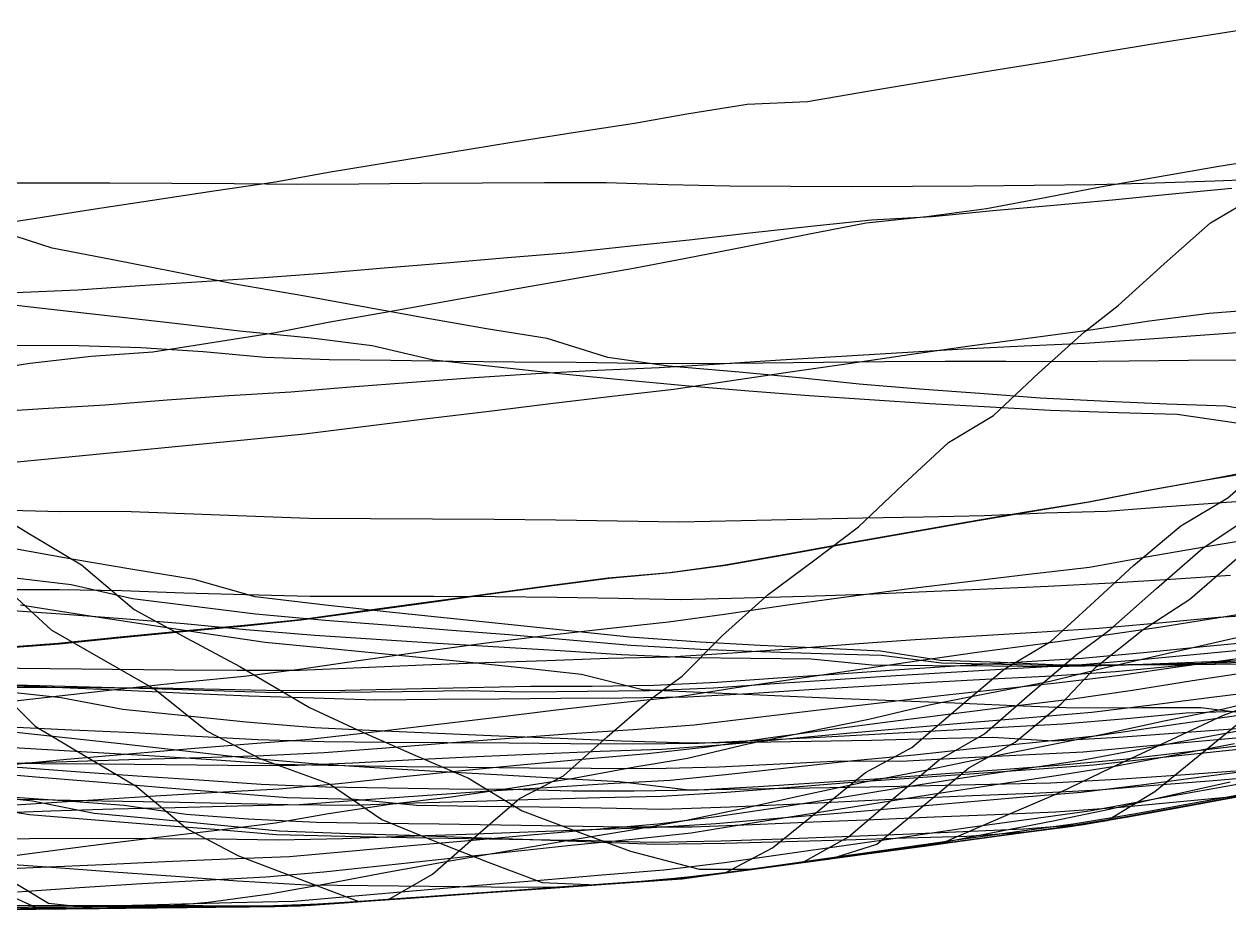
# Model space of a CAD drawing. Header units: metres. Extents: x -15 to 14.9, y 25.7 to 34.3.
# Drawn here: x 3.719 to 7.456, y 27.127 to 29.876 of the extents above; entities that cross this region are included whole.
import ezdxf

# ---------------------------------------------------------------- set-up
doc = ezdxf.new("R2010")
doc.units = ezdxf.units.M
doc.header["$MEASUREMENT"] = 0
doc.layers.add('Layer 01', color=12, linetype='Continuous', true_color=0xc80000)
doc.layers.add('Layer 02', color=192, linetype='Continuous', true_color=0x7d26cd)

msp = doc.modelspace()

# ---------------------------------------------------------------- linework, layer by layer
at = {"layer": 'Layer 01'}
for points in [[(3.6915, 27.1289, 3.4217), (3.821, 27.1303, 3.4199), (3.9526, 27.1318, 3.4182), (4.0861, 27.1333, 3.4164), (4.2213, 27.1348, 3.4146), (4.3582, 27.1363, 3.4128), (4.4968, 27.1379, 3.4109), (4.5755, 27.1397, 3.4088), (4.7118, 27.1494, 3.3972), (4.8491, 27.1592, 3.3856), (4.9858, 27.238, 3.427), (5.1209, 27.3555, 3.4984), (5.2562, 27.4727, 3.5694), (5.3919, 27.5428, 3.5987), (5.5282, 27.6646, 3.6584), (5.6665, 27.7841, 3.7164), (5.7604, 27.8521, 3.7461), (5.886, 27.9783, 3.7821), (6.027, 28.1058, 3.8151), (6.1677, 28.211, 3.8365), (6.3071, 28.3162, 3.8484), (6.4462, 28.4476, 3.8712), (6.5861, 28.5779, 3.8934), (6.7258, 28.6617, 3.8895), (6.866, 28.7928, 3.9), (7.0083, 28.9211, 3.9091), (7.113, 29.0028, 3.9008), (7.2556, 29.132, 3.8878), (7.399, 29.26, 3.8743), (7.5425, 29.3444, 3.8491)], [(3.6718, 27.1287, 3.4219), (3.8242, 27.1304, 3.4199), (3.9778, 27.1321, 3.4178), (4.1323, 27.1338, 3.4158), (4.2878, 27.1356, 3.4137), (4.4439, 27.1373, 3.4116), (4.615, 27.1425, 3.4054), (4.7607, 27.1529, 3.3931), (4.9072, 27.1633, 3.3807), (5.0546, 27.1738, 3.3682), (5.2028, 27.1843, 3.3556), (5.3518, 27.1949, 3.343), (5.5014, 27.2056, 3.3303), (5.6517, 27.2163, 3.3175), (5.7604, 27.224, 3.3083), (5.8941, 27.242, 3.2868), (6.0408, 27.3195, 3.3074), (6.1854, 27.4364, 3.3588), (6.3294, 27.5537, 3.4107), (6.4728, 27.6314, 3.4295), (6.6156, 27.7536, 3.4718), (6.7594, 27.8744, 3.5129), (6.9048, 27.9609, 3.5318), (7.0274, 28.0729, 3.5611), (7.1599, 28.1956, 3.5824), (7.3071, 28.319, 3.5993), (7.453, 28.4058, 3.5905), (7.5986, 28.5318, 3.5977)], [(3.5771, 28.392, 4.1662), (3.7366, 28.2944, 4.1227), (3.8978, 28.1986, 4.08), (4.0603, 28.0595, 4.0135), (4.224, 27.9707, 3.964), (4.3883, 27.8824, 3.9148), (4.6046, 27.7549, 3.837), (4.7671, 27.68, 3.768), (4.9313, 27.607, 3.6999), (5.0972, 27.536, 3.633), (5.264, 27.4343, 3.5389), (5.4316, 27.3715, 3.4673), (5.5999, 27.3094, 3.3963), (5.813, 27.2539, 3.3174), (5.978, 27.2534, 3.2733), (6.1439, 27.2758, 3.2466), (6.3105, 27.2983, 3.2198), (6.4775, 27.3209, 3.1929), (6.6448, 27.3434, 3.166), (6.8122, 27.3661, 3.139), (6.9796, 27.3887, 3.1121), (7.1438, 27.4165, 3.0789), (7.3015, 27.4454, 3.0444), (7.4587, 27.4743, 3.0101)], [(3.6197, 27.1964, 3.4751), (3.7684, 27.1297, 3.4206), (3.9192, 27.1314, 3.4186), (4.0716, 27.1331, 3.4166), (4.225, 27.1348, 3.4146), (4.3792, 27.1366, 3.4125), (4.534, 27.1383, 3.4104), (4.7159, 27.1497, 3.3969), (4.861, 27.16, 3.3846), (5.0068, 27.1704, 3.3722), (5.1535, 27.1808, 3.3598), (5.3011, 27.1913, 3.3473), (5.4494, 27.2019, 3.3347), (5.5984, 27.2125, 3.3221), (5.7482, 27.2231, 3.3094), (5.8457, 27.2355, 3.2946), (5.9893, 27.2549, 3.2715), (6.1332, 27.2743, 3.2483), (6.2759, 27.3537, 3.2715), (6.4166, 27.4737, 3.3263), (6.5573, 27.5932, 3.3807), (6.6981, 27.6736, 3.4003), (6.839, 27.797, 3.4438), (6.9818, 27.9182, 3.4855), (7.0882, 27.997, 3.5021), (7.2316, 28.1244, 3.5223), (7.3759, 28.2507, 3.5417), (7.5208, 28.3469, 3.5451)], [(3.6434, 27.2392, 3.5074), (3.7953, 27.1477, 3.4338), (3.9492, 27.1318, 3.4182), (4.1046, 27.1335, 3.4162), (4.2611, 27.1353, 3.4141), (4.4184, 27.137, 3.412), (4.6159, 27.1426, 3.4054), (4.7645, 27.1531, 3.3928), (4.914, 27.1638, 3.3801), (5.0642, 27.1745, 3.3673), (5.2153, 27.1852, 3.3545), (5.367, 27.196, 3.3417), (5.5194, 27.2068, 3.3288), (5.6724, 27.2177, 3.3158), (5.7845, 27.2272, 3.3044), (5.9294, 27.2468, 3.2811), (6.0748, 27.2664, 3.2577), (6.22, 27.2861, 3.2343), (6.3646, 27.3312, 3.2307), (6.5071, 27.4496, 3.2839), (6.6496, 27.5677, 3.3368), (6.793, 27.6473, 3.3599), (6.9363, 27.7668, 3.4004), (7.0444, 27.8819, 3.4452), (7.1906, 27.9971, 3.4692), (7.3355, 28.092, 3.472), (7.4803, 28.2178, 3.491)], [(3.6453, 28.1424, 4.0615), (3.8029, 27.9966, 3.9858), (3.9632, 27.9038, 3.9343), (4.1249, 27.8123, 3.8835), (4.2875, 27.6816, 3.8018), (4.451, 27.597, 3.7445), (4.6663, 27.5183, 3.6782), (4.8287, 27.4076, 3.579), (4.9929, 27.3408, 3.5049), (5.1587, 27.2758, 3.4319), (5.3258, 27.2122, 3.3599), (5.4934, 27.205, 3.331), (5.6617, 27.217, 3.3167), (5.8698, 27.2388, 3.2907), (6.0315, 27.2606, 3.2647), (6.1934, 27.2825, 3.2386), (6.3557, 27.3044, 3.2125), (6.5182, 27.3263, 3.1863), (6.6807, 27.3483, 3.1602), (6.8432, 27.3702, 3.134), (7.0056, 27.3922, 3.1079), (7.1465, 27.417, 3.0783), (7.3003, 27.4452, 3.0447), (7.454, 27.4734, 3.0111), (7.6071, 27.5015, 2.9776)], [(3.6013, 27.8472, 3.9119), (3.7541, 27.6975, 3.8229), (3.9095, 27.6039, 3.76), (4.0666, 27.5116, 3.698), (4.2249, 27.3791, 3.602), (4.3842, 27.2948, 3.5338), (4.5994, 27.2135, 3.4621), (4.7577, 27.1527, 3.3933), (4.9175, 27.164, 3.3798), (5.0785, 27.1755, 3.3661), (5.2404, 27.187, 3.3524), (5.4029, 27.1986, 3.3386), (5.5659, 27.2101, 3.3248), (5.7292, 27.2218, 3.311), (5.9017, 27.2431, 3.2856), (6.053, 27.2635, 3.2612), (6.2045, 27.284, 3.2368), (6.3561, 27.3045, 3.2124), (6.5079, 27.325, 3.188), (6.6597, 27.3455, 3.1636), (6.8116, 27.366, 3.1391), (6.9635, 27.3865, 3.1147), (7.0783, 27.4045, 3.0932), (7.2261, 27.4945, 3.1092), (7.3724, 27.614, 3.1483), (7.5187, 27.7331, 3.1871)], [(3.6651, 27.1286, 3.422), (3.8499, 27.1307, 3.4196), (4.0352, 27.1327, 3.4171), (4.2208, 27.1348, 3.4146), (4.4069, 27.1369, 3.4121), (4.6099, 27.1421, 3.4059), (4.7913, 27.155, 3.3905), (4.9733, 27.168, 3.3751), (5.1559, 27.181, 3.3596), (5.3389, 27.194, 3.3441), (5.5224, 27.2071, 3.3285), (5.7063, 27.2201, 3.3129), (5.8696, 27.2387, 3.2907), (6.0471, 27.2627, 3.2622), (6.2249, 27.2867, 3.2336), (6.4027, 27.3107, 3.2049), (6.5804, 27.3404, 3.1806), (6.7571, 27.4167, 3.1924), (6.9338, 27.4928, 3.2041), (7.0897, 27.5679, 3.2146), (7.2645, 27.6497, 3.2145), (7.4393, 27.7314, 3.2143), (7.6133, 27.7953, 3.1977)], [(3.6865, 27.5715, 3.744), (3.8784, 27.5572, 3.7309), (4.0705, 27.5437, 3.7184), (4.2627, 27.5306, 3.7061), (4.4548, 27.5176, 3.6939), (4.6559, 27.5091, 3.6737), (4.8467, 27.5056, 3.6465), (5.0377, 27.5034, 3.62), (5.229, 27.5023, 3.5942), (5.4203, 27.4964, 3.5648), (5.6114, 27.4966, 3.5383), (5.8096, 27.4999, 3.507), (5.9975, 27.5105, 3.4654), (6.1856, 27.5224, 3.4248), (6.374, 27.5354, 3.3849), (6.5624, 27.5491, 3.3456), (6.7509, 27.5632, 3.3065), (6.9393, 27.5771, 3.2673), (7.1301, 27.5954, 3.2212), (7.3152, 27.6168, 3.171), (7.5004, 27.6387, 3.1213)]]:
    msp.add_polyline3d(points, dxfattribs=at)
at = {"layer": 'Layer 02'}
for points in [[(7.613, 29.8764, 3.8799), (7.4292, 29.8476, 3.9311), (7.2454, 29.8183, 3.9823), (7.0617, 29.7886, 4.0334), (6.8953, 29.7593, 4.0697), (6.7085, 29.7293, 4.1077), (6.5218, 29.6983, 4.1455), (6.3352, 29.6668, 4.1834), (6.1487, 29.635, 4.2212), (5.962, 29.6273, 4.2601), (5.7751, 29.5965, 4.2956), (5.6123, 29.5681, 4.3115), (5.4224, 29.5387, 4.3288), (5.2326, 29.5085, 4.346), (5.0428, 29.4777, 4.3631), (4.8531, 29.4467, 4.3802), (4.6635, 29.4157, 4.3972), (4.4989, 29.3863, 4.406), (4.3081, 29.3581, 4.4056), (4.1173, 29.3292, 4.4051), (3.9265, 29.2998, 4.4046), (3.7358, 29.2702, 4.4041), (3.5452, 29.2408, 4.4035)], [(7.6092, 29.4637, 3.8456), (7.4251, 29.434, 3.8946), (7.2411, 29.4026, 3.9434), (7.0572, 29.3699, 3.992), (6.891, 29.338, 4.0253), (6.7045, 29.3035, 4.0602), (6.5181, 29.2777, 4.0963), (6.3314, 29.2581, 4.1321), (6.1446, 29.2219, 4.1642), (5.9579, 29.1855, 4.1963), (5.7713, 29.1492, 4.2284), (5.61, 29.1177, 4.2408), (5.4204, 29.0851, 4.255), (5.2308, 29.0517, 4.2691), (5.0413, 29.0179, 4.2831), (4.8519, 28.9838, 4.297), (4.6626, 28.9498, 4.3109), (4.4994, 28.9182, 4.3165), (4.3088, 28.8886, 4.3134), (4.1182, 28.8584, 4.3101), (3.9277, 28.845, 4.3105), (3.7371, 28.8229, 4.307), (3.5467, 28.7929, 4.301)], [(7.5983, 29.3962, 3.8398), (7.4127, 29.3891, 3.8923), (7.2271, 29.3828, 3.9448), (7.0416, 29.3776, 3.9975), (6.8523, 29.3752, 4.0384), (6.6634, 29.3735, 4.0781), (6.4746, 29.3722, 4.1179), (6.2858, 29.3716, 4.1579), (6.0971, 29.372, 4.1979), (5.9085, 29.3736, 4.238), (5.7164, 29.377, 4.2747), (5.5248, 29.3835, 4.2969), (5.3331, 29.3835, 4.3183), (5.1413, 29.3826, 4.3396), (4.9495, 29.3813, 4.3608), (4.7577, 29.38, 4.382), (4.5659, 29.379, 4.4033), (4.3709, 29.3808, 4.4075), (4.178, 29.382, 4.411), (3.9851, 29.3826, 4.4145), (3.7921, 29.3829, 4.4179), (3.5992, 29.3831, 4.4213)], [(7.4654, 29.3663, 3.8741), (7.2801, 29.3483, 3.9251), (7.0948, 29.33, 3.976), (6.9129, 29.3132, 4.0174), (6.7245, 29.2964, 4.0551), (6.5362, 29.2784, 4.0925), (6.3476, 29.2681, 4.1308), (6.1591, 29.2482, 4.167), (5.9706, 29.2272, 4.2028), (5.7822, 29.2054, 4.2385), (5.6012, 29.1868, 4.2571), (5.4104, 29.1669, 4.2743), (5.2189, 29.1509, 4.2924), (5.0274, 29.1348, 4.3106), (4.836, 29.1185, 4.3286), (4.6446, 29.1023, 4.3467), (4.4632, 29.0886, 4.355), (4.2707, 29.0765, 4.3557), (4.0782, 29.0636, 4.3563), (3.8856, 29.0503, 4.3567), (3.6928, 29.0422, 4.3584)], [(7.6325, 28.6588, 3.6399), (7.4482, 28.6902, 3.7063), (7.2641, 28.6971, 3.7635), (7.0801, 28.7051, 3.821), (6.8706, 28.7156, 3.8746), (6.6836, 28.7294, 3.9201), (6.4967, 28.7438, 3.9658), (6.3099, 28.7592, 4.0118), (6.1236, 28.778, 4.0587), (5.9374, 28.7956, 4.1053), (5.718, 28.815, 4.1553), (5.5296, 28.8411, 4.1854), (5.342, 28.9004, 4.223), (5.1535, 28.9308, 4.251), (4.9656, 28.964, 4.2797), (4.7777, 28.9977, 4.3084), (4.59, 29.0319, 4.3373), (4.3725, 29.0696, 4.3524), (4.1839, 29.1074, 4.3641), (3.995, 29.1445, 4.3757), (3.8059, 29.1811, 4.3872), (3.6167, 29.2416, 4.4024)], [(7.48, 28.6375, 3.6781), (7.2957, 28.6652, 3.744), (7.1113, 28.6701, 3.8007), (6.9032, 28.6768, 3.8552), (6.7157, 28.6873, 3.8998), (6.5283, 28.6983, 3.9445), (6.341, 28.71, 3.9895), (6.1539, 28.7228, 4.0347), (5.9671, 28.7368, 4.0802), (5.7807, 28.7524, 4.1262), (5.5588, 28.7737, 4.1607), (5.3689, 28.7923, 4.1886), (5.1791, 28.8125, 4.217), (4.9893, 28.8332, 4.2455), (4.799, 28.8783, 4.2796), (4.6093, 28.9011, 4.3061), (4.3873, 28.9235, 4.3197), (4.196, 28.9461, 4.3281), (4.0045, 28.9682, 4.3364), (3.8129, 28.9899, 4.3447), (3.6213, 29.0116, 4.3529)], [(7.5805, 28.9924, 3.762), (7.3954, 28.9783, 3.8129), (7.2102, 28.9539, 3.8606), (7.0274, 28.9262, 3.9065), (6.8477, 28.9031, 3.9388), (6.6596, 28.8778, 3.9722), (6.4714, 28.851, 4.0052), (6.2832, 28.8235, 4.038), (6.095, 28.7957, 4.0706), (5.9069, 28.7679, 4.1033), (5.7344, 28.7421, 4.1304), (5.5434, 28.7204, 4.1457), (5.3524, 28.6978, 4.1607), (5.1614, 28.6745, 4.1755), (4.9704, 28.6509, 4.1902), (4.7794, 28.6273, 4.2049), (4.5886, 28.6038, 4.2196), (4.4124, 28.5856, 4.2199), (4.2203, 28.5676, 4.2177), (4.0283, 28.549, 4.2153), (3.8362, 28.5301, 4.2129), (3.6442, 28.5111, 4.2104)], [(7.5667, 28.9244, 3.7447), (7.3811, 28.9113, 3.7961), (7.1955, 28.8979, 3.8473), (7.0092, 28.8848, 3.8975), (6.8208, 28.8773, 3.9366), (6.6321, 28.867, 3.9749), (6.4432, 28.8557, 4.0129), (6.2544, 28.8449, 4.051), (6.0656, 28.8332, 4.0889), (5.8767, 28.8207, 4.1266), (5.6894, 28.8097, 4.1569), (5.4981, 28.801, 4.1764), (5.3066, 28.7905, 4.1952), (5.1151, 28.7782, 4.2136), (4.9235, 28.7644, 4.2314), (4.7319, 28.7493, 4.2489), (4.5469, 28.7338, 4.2642), (4.3548, 28.7223, 4.264), (4.1626, 28.7088, 4.2633), (3.9704, 28.6935, 4.262), (3.7777, 28.6818, 4.2618), (3.5851, 28.6702, 4.2616)], [(7.5164, 28.8338, 3.7312), (7.3314, 28.832, 3.7859), (7.1464, 28.8298, 3.8406), (6.9522, 28.8283, 3.8922), (6.7642, 28.8293, 3.9339), (6.576, 28.8292, 3.9753), (6.3875, 28.8282, 4.0165), (6.1989, 28.8262, 4.0573), (6.0103, 28.8239, 4.0982), (5.8217, 28.8215, 4.1389), (5.6234, 28.8229, 4.1687), (5.4318, 28.8256, 4.1918), (5.2404, 28.8272, 4.2145), (5.0487, 28.829, 4.2373), (4.8573, 28.832, 4.2604), (4.6657, 28.8342, 4.2833), (4.4668, 28.8416, 4.2996), (4.2743, 28.8593, 4.3075), (4.0818, 28.8715, 4.3136), (3.889, 28.8783, 4.3186), (3.6961, 28.879, 4.3222)], [(7.564, 28.495, 3.5932), (7.379, 28.4602, 3.6359), (7.194, 28.427, 3.6792), (7.0206, 28.3928, 3.718), (6.833, 28.3625, 3.7481), (6.6451, 28.3303, 3.7774), (6.4572, 28.2974, 3.8065), (6.2693, 28.264, 3.8354), (6.0814, 28.2305, 3.8642), (5.8936, 28.1972, 3.8931), (5.7222, 28.173, 3.9179), (5.5312, 28.1568, 3.9333), (5.3402, 28.1319, 3.9441), (5.1492, 28.1062, 3.9545), (4.9583, 28.0801, 3.9648), (4.7674, 28.0539, 3.9749), (4.5766, 28.0279, 3.9851), (4.4014, 28.0099, 3.9809), (4.2094, 27.9919, 3.9753), (4.0174, 27.9733, 3.9694), (3.8254, 27.9543, 3.9633), (3.6331, 27.9394, 3.9593)], [(7.566, 28.491, 3.5909), (7.381, 28.4595, 3.6349), (7.196, 28.4265, 3.6784), (7.0228, 28.3922, 3.7173), (6.8352, 28.3617, 3.7473), (6.6472, 28.3294, 3.7766), (6.4593, 28.2964, 3.8056), (6.2715, 28.263, 3.8345), (6.0836, 28.2294, 3.8632), (5.8958, 28.1959, 3.892), (5.7245, 28.1732, 3.9177), (5.5336, 28.1555, 3.9323), (5.3426, 28.1305, 3.9431), (5.1516, 28.1047, 3.9535), (4.9606, 28.0786, 3.9637), (4.7697, 28.0523, 3.9738), (4.5789, 28.0262, 3.984), (4.4039, 28.008, 3.9799), (4.2118, 27.9899, 3.9743), (4.0199, 27.9712, 3.9683), (3.8279, 27.9522, 3.9621), (3.6356, 27.9372, 3.9581)], [(7.6343, 28.4045, 3.534), (7.4488, 28.3911, 3.5857), (7.2634, 28.3779, 3.6374), (7.078, 28.3639, 3.6889), (6.8861, 28.3589, 3.7345), (6.6974, 28.3504, 3.7739), (6.509, 28.3465, 3.8151), (6.3205, 28.3426, 3.8563), (6.132, 28.3385, 3.8974), (5.9435, 28.3344, 3.9386), (5.7508, 28.3305, 3.9797), (5.5598, 28.3339, 4.004), (5.3685, 28.3365, 4.0279), (5.1771, 28.3384, 4.0516), (4.9856, 28.3397, 4.0751), (4.794, 28.3409, 4.0985), (4.6024, 28.3421, 4.1219), (4.4089, 28.3489, 4.1327), (4.2164, 28.3566, 4.1395), (4.0237, 28.3636, 4.146), (3.8308, 28.3623, 4.1491), (3.638, 28.3679, 4.1551)], [(7.5706, 28.2855, 3.4972), (7.3852, 28.254, 3.5404), (7.1999, 28.2215, 3.583), (7.0237, 28.1896, 3.6228), (6.8351, 28.1677, 3.656), (6.6464, 28.1454, 3.689), (6.4576, 28.1224, 3.7218), (6.2689, 28.0979, 3.7537), (6.0803, 28.0715, 3.7846), (5.8917, 28.0443, 3.8151), (5.7182, 28.0199, 3.8387), (5.5274, 27.9998, 3.852), (5.3364, 27.9778, 3.8643), (5.1455, 27.954, 3.8758), (4.9546, 27.9286, 3.8863), (4.7638, 27.9017, 3.8961), (4.5731, 27.8735, 3.9052), (4.4024, 27.852, 3.8987), (4.2108, 27.8328, 3.8925), (4.0191, 27.8124, 3.8856), (3.8276, 27.7909, 3.8782), (3.636, 27.7684, 3.8702)], [(7.5052, 27.8894, 3.2942), (7.3221, 27.8876, 3.355), (7.1391, 27.8866, 3.4162), (6.9337, 27.8869, 3.4775), (6.7479, 27.8945, 3.5286), (6.5617, 27.901, 3.5791), (6.3754, 27.9304, 3.6413), (6.1888, 27.9392, 3.69), (6.0024, 27.9481, 3.7388), (5.8162, 27.9582, 3.7881), (5.5983, 27.974, 3.8297), (5.4093, 27.9933, 3.8633), (5.2203, 28.0126, 3.897), (5.0313, 28.0322, 3.9307), (4.8424, 28.0523, 3.9647), (4.6537, 28.073, 3.999), (4.4363, 28.0986, 4.0265), (4.2468, 28.1529, 4.0545), (4.0571, 28.1841, 4.071), (3.8675, 28.2161, 4.0878), (3.6782, 28.2494, 4.1052)], [(7.4616, 28.1648, 3.4694), (7.2766, 28.1531, 3.5228), (7.0915, 28.1417, 3.5763), (6.8955, 28.1311, 3.6226), (6.707, 28.123, 3.663), (6.5185, 28.1145, 3.7033), (6.3299, 28.1059, 3.7434), (6.1415, 28.0995, 3.7847), (5.9532, 28.0947, 3.8267), (5.7538, 28.0893, 3.8704), (5.5631, 28.0934, 3.8963), (5.372, 28.0964, 3.9216), (5.1808, 28.0983, 3.9465), (4.9894, 28.0994, 3.9709), (4.7979, 28.0998, 3.995), (4.6064, 28.0997, 4.0188), (4.407, 28.1054, 4.0306), (4.2146, 28.1105, 4.037), (4.022, 28.1173, 4.044), (3.8293, 28.1205, 4.049), (3.6364, 28.1207, 4.0527)], [(7.509, 27.8952, 3.2966), (7.3254, 27.8908, 3.3559), (7.142, 27.8873, 3.4157), (6.9381, 27.8845, 3.4749), (6.7516, 27.8887, 3.524), (6.565, 27.8932, 3.5733), (6.3783, 27.9165, 3.6334), (6.1913, 27.9224, 3.6807), (6.0043, 27.9281, 3.7279), (5.8176, 27.9349, 3.7756), (5.6015, 27.9475, 3.8155), (5.4121, 27.9642, 3.8478), (5.2225, 27.9808, 3.8801), (5.0327, 27.9957, 3.9115), (4.8429, 28.0105, 3.9429), (4.6531, 28.0257, 3.9745), (4.4375, 28.0454, 3.9987), (4.2468, 28.0692, 4.0149), (4.056, 28.0927, 4.0308), (3.865, 28.1356, 4.0545), (3.6739, 28.1591, 4.0679)], [(7.5518, 27.7311, 3.1737), (7.3692, 27.7543, 3.2542), (7.1863, 27.7542, 3.3159), (6.9769, 27.753, 3.3815), (6.7911, 27.7608, 3.4327), (6.6052, 27.7686, 3.4839), (6.4192, 27.7758, 3.5348), (6.2332, 27.7834, 3.586), (6.0475, 27.7917, 3.6375), (5.8617, 27.7994, 3.6886), (5.6375, 27.8102, 3.7368), (5.4487, 27.858, 3.788), (5.2598, 27.878, 3.822), (5.071, 27.8984, 3.8561), (4.8817, 27.9165, 3.8891), (4.6927, 27.9352, 3.9224), (4.4674, 27.957, 3.9521), (4.2774, 27.9855, 3.9707), (4.0875, 28.0142, 3.9893), (3.8976, 28.0432, 4.0082), (3.7079, 28.0729, 4.0273)], [(7.609, 28.0464, 3.3591), (7.4239, 28.0344, 3.4136), (7.2385, 28.0174, 3.4644), (7.053, 28.0005, 3.5152), (6.8604, 27.9884, 3.5567), (6.6719, 27.977, 3.5954), (6.4832, 27.9649, 3.6337), (6.2944, 27.9516, 3.6715), (6.1056, 27.9378, 3.709), (5.9168, 27.924, 3.7465), (5.7234, 27.9118, 3.7818), (5.532, 27.9069, 3.8031), (5.3404, 27.9006, 3.8237), (5.1486, 27.8939, 3.8441), (4.9568, 27.8862, 3.864), (4.765, 27.8782, 3.8837), (4.5732, 27.8701, 3.9034), (4.3788, 27.87, 3.9086), (4.186, 27.8712, 3.913), (3.9932, 27.8732, 3.9178), (3.8003, 27.8755, 3.9228), (3.6073, 27.8776, 3.9276)], [(7.4801, 27.9003, 3.3097), (7.296, 27.8927, 3.3671), (7.1121, 27.8859, 3.4249), (6.9094, 27.8819, 3.4804), (6.7225, 27.8835, 3.5279), (6.5355, 27.8851, 3.5755), (6.3485, 27.8871, 3.6233), (6.1609, 27.9051, 3.6789), (5.9734, 27.9071, 3.7243), (5.7861, 27.9095, 3.7699), (5.5722, 27.919, 3.8044), (5.3819, 27.9308, 3.8342), (5.1916, 27.9425, 3.864), (5.0013, 27.9543, 3.8939), (4.8111, 27.9665, 3.924), (4.621, 27.9789, 3.9541), (4.4074, 27.9964, 3.9738), (4.2159, 28.0148, 3.9872), (4.0241, 28.0308, 3.9992), (3.832, 28.045, 4.0104), (3.6398, 28.0587, 4.0213)], [(7.61, 28.0638, 3.3691), (7.4247, 28.0334, 3.4128), (7.2393, 28.004, 3.4572), (7.0538, 27.9764, 3.5023), (6.8714, 27.952, 3.5345), (6.683, 27.9268, 3.5653), (6.4944, 27.9001, 3.5953), (6.3058, 27.8722, 3.6245), (6.1171, 27.8445, 3.6538), (5.9284, 27.8159, 3.6825), (5.7515, 27.7884, 3.708), (5.5605, 27.7684, 3.7203), (5.3694, 27.7467, 3.7315), (5.1783, 27.7234, 3.7417), (4.9871, 27.7004, 3.7521), (4.7958, 27.6775, 3.7626), (4.6043, 27.6562, 3.7742), (4.4281, 27.6423, 3.7738), (4.236, 27.6268, 3.7679), (4.044, 27.6107, 3.7616), (3.8519, 27.5935, 3.7546), (3.6599, 27.5755, 3.7471)], [(7.6245, 28.0041, 3.327), (7.4396, 27.9622, 3.3628), (7.2547, 27.9201, 3.3985), (7.0698, 27.8776, 3.4339), (6.9022, 27.8363, 3.4531), (6.7144, 27.7996, 3.4765), (6.5265, 27.7625, 3.4997), (6.3395, 27.7185, 3.5182), (6.1517, 27.68, 3.5404), (5.9638, 27.6418, 3.5628), (5.7771, 27.5974, 3.581), (5.6136, 27.5697, 3.5867), (5.4239, 27.5347, 3.5893), (5.2333, 27.5052, 3.5955), (5.0437, 27.4774, 3.6027), (4.854, 27.4547, 3.6116), (4.6633, 27.4258, 3.6161), (4.4992, 27.3965, 3.6094), (4.3084, 27.3723, 3.5949), (4.1174, 27.3497, 3.5818), (3.9264, 27.3261, 3.5678), (3.7357, 27.3011, 3.5528), (3.5452, 27.2749, 3.5369)], [(7.5619, 27.9617, 3.3211), (7.3767, 27.9436, 3.3722), (7.1915, 27.9252, 3.4231), (6.9998, 27.9073, 3.4741), (6.8116, 27.8965, 3.514), (6.6232, 27.8848, 3.5534), (6.4347, 27.8723, 3.5924), (6.2461, 27.8592, 3.6311), (6.0574, 27.8459, 3.6695), (5.8688, 27.8328, 3.7081), (5.6728, 27.8238, 3.7409), (5.4814, 27.8203, 3.7637), (5.2899, 27.8202, 3.7881), (5.0982, 27.8162, 3.8099), (4.9065, 27.8119, 3.8316), (4.7148, 27.8084, 3.8536), (4.5191, 27.8066, 3.8728), (4.3266, 27.8116, 3.8792), (4.1338, 27.815, 3.8847), (3.941, 27.8164, 3.8892), (3.7481, 27.8178, 3.8937), (3.5552, 27.8171, 3.8972)], [(7.553, 27.9382, 3.3091), (7.3678, 27.9206, 3.3606), (7.1827, 27.9035, 3.4123), (6.9887, 27.8866, 3.4636), (6.8005, 27.8761, 3.5038), (6.6121, 27.865, 3.5436), (6.4236, 27.8532, 3.5831), (6.235, 27.8411, 3.6223), (6.0464, 27.8283, 3.6611), (5.8578, 27.8155, 3.6999), (5.658, 27.8074, 3.7324), (5.4667, 27.8054, 3.7562), (5.2753, 27.8032, 3.7799), (5.0837, 27.8067, 3.8068), (4.8921, 27.8043, 3.8294), (4.7004, 27.8019, 3.852), (4.5006, 27.8011, 3.8703), (4.3081, 27.8075, 3.8774), (4.1154, 27.8133, 3.8842), (3.9227, 27.8185, 3.8907), (3.7298, 27.8233, 3.897), (3.537, 27.8279, 3.9032)], [(7.4742, 27.8996, 3.3112), (7.2891, 27.8833, 3.3634), (7.104, 27.8664, 3.4153), (6.908, 27.8529, 3.4622), (6.7198, 27.843, 3.5028), (6.5314, 27.8325, 3.543), (6.3429, 27.8213, 3.5828), (6.1543, 27.8097, 3.6224), (5.9658, 27.7982, 3.662), (5.7774, 27.787, 3.7017), (5.5752, 27.7847, 3.7287), (5.3838, 27.7833, 3.7529), (5.1924, 27.7814, 3.7768), (5.0009, 27.7797, 3.8009), (4.8094, 27.7781, 3.8249), (4.6179, 27.7844, 3.8532), (4.4162, 27.7901, 3.8662), (4.2237, 27.7992, 3.8748), (4.0312, 27.8079, 3.8831), (3.8386, 27.8162, 3.8912), (3.6459, 27.8244, 3.8992)], [(7.4897, 27.907, 3.3107), (7.3043, 27.8814, 3.3571), (7.1187, 27.8549, 3.4029), (6.9305, 27.8318, 3.4432), (6.7419, 27.8115, 3.4772), (6.5532, 27.7902, 3.5106), (6.3645, 27.7681, 3.5435), (6.1756, 27.7458, 3.5763), (5.9867, 27.7231, 3.6089), (5.7979, 27.7007, 3.6416), (5.6084, 27.6862, 3.6617), (5.4169, 27.6733, 3.6785), (5.2252, 27.6593, 3.6948), (5.0335, 27.6444, 3.7104), (4.8417, 27.6294, 3.726), (4.65, 27.6147, 3.7418), (4.4621, 27.6051, 3.7495), (4.2695, 27.5995, 3.7498), (4.0767, 27.5935, 3.75), (3.8838, 27.5878, 3.7503), (3.6909, 27.5817, 3.7504)], [(7.5284, 27.8662, 3.2716), (7.3428, 27.8376, 3.3162), (7.1573, 27.8084, 3.3603), (6.9711, 27.7813, 3.4009), (6.7826, 27.7586, 3.4334), (6.5939, 27.7351, 3.4654), (6.4052, 27.7107, 3.4968), (6.2164, 27.686, 3.5281), (6.0276, 27.6598, 3.5584), (5.8389, 27.6327, 3.5881), (5.6526, 27.6119, 3.6085), (5.4612, 27.5954, 3.6231), (5.2698, 27.5776, 3.6369), (5.0782, 27.5587, 3.6499), (4.8867, 27.5387, 3.6623), (4.6952, 27.5181, 3.6743), (4.5106, 27.5015, 3.6824), (4.3182, 27.4914, 3.6799), (4.1257, 27.4801, 3.6767), (3.9331, 27.4682, 3.6731), (3.7406, 27.4557, 3.6691), (3.5481, 27.4428, 3.6649)], [(7.5879, 27.809, 3.2151), (7.4024, 27.7862, 3.2632), (7.217, 27.763, 3.3112), (7.0315, 27.7398, 3.3591), (6.8372, 27.7234, 3.3974), (6.6486, 27.7076, 3.4342), (6.4598, 27.6912, 3.4708), (6.271, 27.6746, 3.5072), (6.0822, 27.6571, 3.5431), (5.8934, 27.6396, 3.579), (5.6977, 27.6253, 3.6112), (5.5062, 27.6183, 3.6318), (5.3146, 27.6104, 3.6519), (5.1228, 27.6017, 3.6715), (4.931, 27.5925, 3.6908), (4.7392, 27.5829, 3.7098), (4.5435, 27.5743, 3.7281), (4.3508, 27.5754, 3.7328), (4.158, 27.5774, 3.738), (3.9651, 27.5791, 3.7431), (3.7722, 27.5806, 3.7481), (3.5793, 27.5824, 3.7532)], [(7.4823, 27.6895, 3.1668), (7.298, 27.676, 3.2226), (7.1138, 27.6626, 3.2786), (6.9113, 27.6512, 3.3316), (6.7237, 27.6621, 3.3866), (6.5358, 27.6576, 3.4305), (6.3479, 27.6531, 3.4744), (6.1602, 27.6493, 3.5187), (5.9725, 27.6463, 3.5635), (5.7852, 27.6445, 3.609), (5.5727, 27.6505, 3.6436), (5.3823, 27.6588, 3.6738), (5.1918, 27.6666, 3.7038), (5.0013, 27.6745, 3.7338), (4.811, 27.6832, 3.7643), (4.6209, 27.6926, 3.7952), (4.4081, 27.7094, 3.817), (4.2169, 27.7294, 3.8337), (4.0256, 27.7486, 3.8498), (3.8341, 27.785, 3.875), (3.6429, 27.8061, 3.8897)], [(7.6244, 27.7946, 3.1936), (7.4398, 27.7504, 3.2278), (7.2551, 27.7129, 3.2663), (7.0702, 27.673, 3.3022), (6.8959, 27.6372, 3.3249), (6.708, 27.5998, 3.346), (6.52, 27.5611, 3.366), (6.3319, 27.5242, 3.3875), (6.1441, 27.4838, 3.4062), (5.9565, 27.4425, 3.4241), (5.7686, 27.4031, 3.4436), (5.599, 27.3732, 3.4453), (5.4087, 27.343, 3.4487), (5.2188, 27.3094, 3.4494), (5.0287, 27.2762, 3.4504), (4.8388, 27.242, 3.4506), (4.6493, 27.2056, 3.4491), (4.4817, 27.1758, 3.4404), (4.2914, 27.1501, 3.4248), (4.1012, 27.1335, 3.4162), (3.9109, 27.1313, 3.4187), (3.7206, 27.1292, 3.4213), (3.5299, 27.1271, 3.4238)], [(7.6059, 27.7472, 3.1666), (7.4205, 27.7211, 3.2132), (7.2351, 27.6944, 3.2593), (7.0496, 27.6672, 3.3052), (6.8579, 27.6471, 3.3425), (6.6694, 27.6279, 3.3777), (6.4807, 27.6078, 3.4123), (6.2919, 27.5893, 3.4477), (6.103, 27.5688, 3.4816), (5.9141, 27.5481, 3.5155), (5.7227, 27.5291, 3.5465), (5.5313, 27.5181, 3.5647), (5.3397, 27.5065, 3.5824), (5.148, 27.4944, 3.5998), (4.9562, 27.4811, 3.6165), (4.7644, 27.4673, 3.6328), (4.5726, 27.4532, 3.649), (4.3811, 27.4486, 3.6514), (4.1884, 27.4436, 3.6522), (3.9956, 27.4403, 3.654), (3.8027, 27.434, 3.6533), (3.6099, 27.4262, 3.6516)], [(7.5091, 27.7436, 3.1986), (7.3241, 27.7374, 3.2586), (7.1389, 27.7198, 3.3101), (6.9408, 27.7041, 3.3593), (6.7526, 27.6936, 3.3995), (6.5642, 27.6829, 3.4395), (6.3757, 27.6723, 3.4797), (6.1873, 27.6622, 3.5202), (5.9989, 27.6524, 3.5608), (5.8106, 27.6433, 3.6019), (5.6054, 27.6414, 3.6335), (5.4143, 27.6429, 3.6595), (5.2231, 27.6442, 3.6854), (5.0318, 27.6453, 3.7112), (4.8406, 27.6466, 3.7371), (4.6494, 27.6483, 3.7632), (4.4441, 27.6548, 3.7815), (4.2519, 27.6657, 3.7924), (4.0595, 27.6762, 3.803), (3.867, 27.6849, 3.8125), (3.6745, 27.694, 3.8223)], [(7.5524, 27.6948, 3.1456), (7.3669, 27.6603, 3.1858), (7.1814, 27.625, 3.2254), (6.9994, 27.5911, 3.2622), (6.8109, 27.5633, 3.2907), (6.6223, 27.5346, 3.3186), (6.4336, 27.5049, 3.3457), (6.2449, 27.4739, 3.3719), (6.0562, 27.4443, 3.3991), (5.8674, 27.4155, 3.427), (5.6849, 27.3932, 3.4487), (5.4933, 27.3769, 3.4629), (5.3016, 27.3601, 3.4767), (5.1099, 27.3429, 3.4903), (4.9181, 27.3256, 3.5037), (4.7264, 27.3083, 3.5171), (4.5427, 27.2915, 3.5278), (4.35, 27.2842, 3.5264), (4.1573, 27.2763, 3.5246), (3.9645, 27.2673, 3.5219), (3.7717, 27.259, 3.5197), (3.5789, 27.2507, 3.5176)], [(7.5708, 27.6688, 3.119), (7.3861, 27.652, 3.1725), (7.2014, 27.6348, 3.2257), (7.0038, 27.6164, 3.2804), (6.8161, 27.6075, 3.3232), (6.6282, 27.5976, 3.3654), (6.4401, 27.5877, 3.4076), (6.252, 27.5891, 3.4575), (6.0637, 27.5797, 3.4984), (5.8753, 27.5703, 3.5393), (5.6696, 27.5645, 3.5761), (5.4785, 27.5659, 3.6021), (5.2873, 27.5672, 3.6279), (5.0961, 27.569, 3.6541), (4.9049, 27.571, 3.6805), (4.7139, 27.5739, 3.7074), (4.5077, 27.5786, 3.7316), (4.3157, 27.5916, 3.7439), (4.1235, 27.604, 3.7557), (3.9313, 27.6159, 3.7672), (3.7389, 27.6269, 3.7782), (3.5466, 27.638, 3.7892)], [(7.4768, 27.5576, 3.0675), (7.2926, 27.5444, 3.1236), (7.1084, 27.5314, 3.1798), (6.9039, 27.5207, 3.2334), (6.7167, 27.5165, 3.2797), (6.5294, 27.5122, 3.326), (6.3422, 27.5082, 3.3724), (6.155, 27.5045, 3.4192), (5.9679, 27.5014, 3.4663), (5.7811, 27.4992, 3.514), (5.5658, 27.5244, 3.5642), (5.3758, 27.5351, 3.5959), (5.1858, 27.546, 3.6277), (4.9957, 27.5569, 3.6596), (4.8058, 27.5684, 3.6918), (4.6161, 27.5802, 3.7242), (4.4006, 27.5989, 3.7468), (4.2097, 27.6209, 3.7647), (4.0187, 27.6421, 3.7822), (3.8276, 27.6628, 3.7993), (3.6366, 27.6839, 3.8167)], [(7.5927, 27.6365, 3.0864), (7.4077, 27.6168, 3.1378), (7.2227, 27.597, 3.1891), (7.0376, 27.5764, 3.2398), (6.8399, 27.5621, 3.2821), (6.6516, 27.5488, 3.3218), (6.4632, 27.5351, 3.3611), (6.2747, 27.5211, 3.4002), (6.0862, 27.5065, 3.4389), (5.8977, 27.492, 3.4776), (5.6966, 27.4793, 3.5132), (5.5054, 27.4751, 3.5365), (5.314, 27.4699, 3.5592), (5.1224, 27.464, 3.5814), (4.9308, 27.4579, 3.6035), (4.7392, 27.4516, 3.6253), (4.5384, 27.453, 3.651), (4.3459, 27.4573, 3.6577), (4.1532, 27.4612, 3.6641), (3.9604, 27.4645, 3.6702), (3.7675, 27.4684, 3.6766), (3.5747, 27.4721, 3.683)], [(7.4738, 27.6422, 3.1335), (7.2882, 27.6073, 3.1734), (7.1027, 27.5725, 3.2134), (6.9204, 27.543, 3.2461), (6.7319, 27.5151, 3.2747), (6.5432, 27.4863, 3.3024), (6.3545, 27.4567, 3.3296), (6.1658, 27.4265, 3.3564), (5.9771, 27.3959, 3.3829), (5.7884, 27.3658, 3.4097), (5.6069, 27.346, 3.4234), (5.4154, 27.3266, 3.4351), (5.2239, 27.3063, 3.4463), (5.0324, 27.2857, 3.4571), (4.8408, 27.2645, 3.4676), (4.6493, 27.2439, 3.4784), (4.4689, 27.2291, 3.4816), (4.2765, 27.2189, 3.4779), (4.084, 27.2077, 3.4735), (3.8915, 27.1955, 3.4684), (3.6991, 27.1826, 3.4627)], [(7.5628, 27.5639, 3.0415), (7.3775, 27.5398, 3.0896), (7.1921, 27.5156, 3.1376), (6.9975, 27.4916, 3.1863), (6.8092, 27.476, 3.2242), (6.6207, 27.4598, 3.2616), (6.4321, 27.4432, 3.2988), (6.2434, 27.4267, 3.336), (6.0548, 27.4104, 3.3735), (5.8662, 27.3938, 3.4106), (5.6656, 27.3816, 3.4425), (5.4742, 27.3756, 3.4646), (5.2827, 27.3687, 3.486), (5.091, 27.3612, 3.5069), (4.8993, 27.3545, 3.5285), (4.7077, 27.3478, 3.55), (4.5075, 27.3431, 3.5682), (4.315, 27.3467, 3.5751), (4.1223, 27.3481, 3.5804), (3.9295, 27.3485, 3.5849), (3.7365, 27.3481, 3.5889), (3.5436, 27.3471, 3.5924)], [(7.6056, 27.5448, 3.0114), (7.4211, 27.5291, 3.0657), (7.2366, 27.5139, 3.1203), (7.0522, 27.4988, 3.175), (6.8489, 27.4886, 3.2234), (6.6611, 27.4808, 3.2671), (6.4733, 27.4725, 3.3104), (6.2853, 27.4635, 3.3532), (6.0973, 27.4546, 3.3961), (5.9095, 27.446, 3.4393), (5.6993, 27.4388, 3.4817), (5.5088, 27.4424, 3.511), (5.3181, 27.4456, 3.54), (5.1273, 27.4485, 3.5688), (4.9365, 27.4515, 3.5977), (4.7457, 27.4698, 3.6369), (4.5348, 27.4752, 3.6652), (4.3432, 27.4909, 3.6791), (4.1514, 27.5063, 3.6929), (3.9596, 27.5224, 3.7071), (3.7678, 27.5384, 3.7212), (3.576, 27.5544, 3.7354)], [(7.5805, 27.5344, 3.0125), (7.395, 27.5009, 3.0534), (7.2094, 27.4674, 3.0944), (7.0238, 27.4338, 3.135), (6.8353, 27.4081, 3.1652), (6.6466, 27.3816, 3.1948), (6.4578, 27.3543, 3.2238), (6.269, 27.3268, 3.2526), (6.0802, 27.2998, 3.2819), (5.8914, 27.2729, 3.3112), (5.7037, 27.25, 3.3362), (5.5121, 27.2347, 3.3511), (5.3203, 27.2188, 3.3657), (5.1286, 27.2025, 3.3799), (4.9368, 27.186, 3.394), (4.745, 27.1695, 3.408), (4.5563, 27.1536, 3.4217), (4.3636, 27.1486, 3.422), (4.1708, 27.1437, 3.4225), (3.9779, 27.1383, 3.4226), (3.785, 27.1325, 3.4224), (3.5921, 27.1278, 3.423)], [(7.4599, 27.5238, 3.0477), (7.2748, 27.482, 3.0821), (7.0896, 27.4394, 3.116), (6.9114, 27.4028, 3.1409), (6.7235, 27.3667, 3.163), (6.5356, 27.3293, 3.184), (6.3476, 27.3033, 3.2138), (6.1594, 27.2779, 3.2441), (5.9713, 27.2525, 3.2744), (5.7833, 27.2271, 3.3046), (5.6085, 27.2132, 3.3212), (5.4176, 27.1996, 3.3374), (5.2267, 27.186, 3.3536), (5.0358, 27.1724, 3.3698), (4.8451, 27.1589, 3.3859), (4.6546, 27.1453, 3.4021), (4.4764, 27.1377, 3.4112), (4.2842, 27.1355, 3.4138), (4.0922, 27.1334, 3.4163), (3.9005, 27.1312, 3.4189), (3.7091, 27.1291, 3.4214)], [(7.5391, 27.4922, 2.9949), (7.3535, 27.459, 3.0361), (7.168, 27.4256, 3.0772), (6.98, 27.3941, 3.1161), (6.7913, 27.3689, 3.1467), (6.6026, 27.3427, 3.1765), (6.4138, 27.3159, 3.206), (6.2249, 27.2889, 3.2352), (6.0361, 27.2623, 3.2648), (5.8473, 27.2361, 3.2946), (5.6557, 27.2167, 3.3173), (5.464, 27.2029, 3.3335), (5.2722, 27.1893, 3.3497), (5.0803, 27.1756, 3.366), (4.8885, 27.162, 3.3822), (4.6968, 27.1483, 3.3985), (4.5034, 27.138, 3.4109), (4.3105, 27.1372, 3.4145), (4.1175, 27.1363, 3.418), (3.9246, 27.1354, 3.4215), (3.7316, 27.1346, 3.4252), (3.5387, 27.1332, 3.4283)], [(7.5784, 27.4962, 2.9839), (7.3939, 27.4624, 3.0242), (7.2096, 27.4286, 3.0645), (7.0079, 27.3925, 3.1075), (6.8203, 27.3772, 3.1454), (6.6325, 27.3692, 3.189), (6.4447, 27.3614, 3.2327), (6.2569, 27.3537, 3.2765), (6.0692, 27.3466, 3.3207), (5.8816, 27.3402, 3.3654), (5.6688, 27.3365, 3.4074), (5.4784, 27.341, 3.4374), (5.2879, 27.3451, 3.4671), (5.0971, 27.3481, 3.496), (4.9062, 27.3509, 3.5247), (4.7156, 27.3546, 3.5541), (4.5023, 27.3606, 3.5817), (4.3108, 27.3762, 3.5979), (4.1191, 27.3915, 3.6138), (3.9274, 27.4067, 3.6296), (3.7356, 27.4219, 3.6456), (3.5438, 27.4534, 3.6717)], [(7.5891, 27.4982, 2.9816), (7.405, 27.4644, 3.0218), (7.221, 27.4306, 3.062), (7.0372, 27.3969, 3.1022), (6.8304, 27.3685, 3.1361), (6.6429, 27.3549, 3.1752), (6.4554, 27.3493, 3.2205), (6.268, 27.344, 3.2661), (6.0805, 27.3384, 3.3114), (5.8931, 27.3334, 3.3571), (5.6773, 27.3304, 3.4015), (5.4873, 27.3375, 3.4335), (5.2971, 27.3443, 3.4652), (5.1069, 27.3509, 3.4968), (4.9166, 27.3576, 3.5285), (4.7262, 27.3636, 3.5596), (4.5104, 27.3719, 3.5902), (4.3192, 27.3903, 3.6085), (4.128, 27.4085, 3.6267), (3.9367, 27.4267, 3.6448), (3.7454, 27.4648, 3.6748), (3.5544, 27.4854, 3.6919)], [(7.5116, 27.484, 2.9985), (7.3281, 27.4503, 3.0386), (7.1447, 27.4166, 3.0787), (6.9759, 27.3882, 3.1127), (6.7887, 27.3629, 3.1428), (6.6015, 27.3376, 3.1729), (6.4149, 27.3124, 3.203), (6.2286, 27.2872, 3.233), (6.0427, 27.2621, 3.2629), (5.8575, 27.2371, 3.2927), (5.6758, 27.218, 3.3155), (5.4857, 27.2044, 3.3316), (5.2962, 27.191, 3.3477), (5.107, 27.1775, 3.3637), (4.9186, 27.1641, 3.3797), (4.7309, 27.1507, 3.3956), (4.5297, 27.1383, 3.4105), (4.3391, 27.1361, 3.413), (4.149, 27.134, 3.4156), (3.9593, 27.1319, 3.4181), (3.7702, 27.1298, 3.4206), (3.5818, 27.1277, 3.4231)], [(7.5741, 27.4954, 2.9848), (7.3887, 27.4614, 3.0254), (7.2033, 27.4274, 3.0659), (7.0227, 27.3945, 3.1051), (6.8342, 27.369, 3.1355), (6.6456, 27.3436, 3.1658), (6.457, 27.3181, 3.1962), (6.2684, 27.2926, 3.2266), (6.0799, 27.2671, 3.2569), (5.8916, 27.2417, 3.2872), (5.7067, 27.2202, 3.3129), (5.515, 27.2065, 3.3291), (5.3234, 27.1929, 3.3454), (5.1318, 27.1793, 3.3616), (4.9405, 27.1657, 3.3778), (4.7494, 27.1521, 3.394), (4.5568, 27.1386, 3.4101), (4.3639, 27.1364, 3.4127), (4.1711, 27.1342, 3.4153), (3.9785, 27.1321, 3.4178), (3.7862, 27.1299, 3.4204), (3.5941, 27.1278, 3.423)], [(7.4594, 27.4744, 3.0099), (7.2745, 27.4405, 3.0503), (7.0897, 27.4066, 3.0907), (6.8909, 27.3767, 3.1263), (6.7026, 27.3512, 3.1567), (6.5143, 27.3258, 3.187), (6.3262, 27.3004, 3.2172), (6.1383, 27.275, 3.2475), (5.9505, 27.2497, 3.2777), (5.7404, 27.2226, 3.31), (5.5495, 27.209, 3.3262), (5.3586, 27.1969, 3.3435), (5.1676, 27.1982, 3.3712), (4.9766, 27.1996, 3.3988), (4.7857, 27.2015, 3.4269), (4.5951, 27.2042, 3.4556), (4.3809, 27.2165, 3.4738), (4.189, 27.2305, 3.4887), (3.9971, 27.2443, 3.5035), (3.8052, 27.2583, 3.5185), (3.6133, 27.2727, 3.5337)], [(7.49, 27.4802, 3.0033), (7.3052, 27.4623, 3.0561), (7.1205, 27.4449, 3.1091), (6.9179, 27.4306, 3.1605), (6.7302, 27.4227, 3.2042), (6.5424, 27.4149, 3.2479), (6.3546, 27.407, 3.2915), (6.1667, 27.3992, 3.3352), (5.9789, 27.3914, 3.3789), (5.7912, 27.3835, 3.4226), (5.579, 27.384, 3.4564), (5.3884, 27.3875, 3.4856), (5.1977, 27.3902, 3.5143), (5.0068, 27.3928, 3.5429), (4.816, 27.3955, 3.5715), (4.6252, 27.3985, 3.6004), (4.4139, 27.409, 3.6208), (4.2221, 27.4232, 3.6359), (4.0302, 27.451, 3.6601), (3.8382, 27.4653, 3.6732), (3.6461, 27.4794, 3.6862)], [(7.4802, 27.4782, 3.0054), (7.2946, 27.4442, 3.0459), (7.109, 27.4101, 3.0865), (6.9216, 27.3808, 3.1214), (6.7329, 27.3553, 3.1518), (6.544, 27.3298, 3.1822), (6.3552, 27.3043, 3.2126), (6.1664, 27.2788, 3.243), (5.9778, 27.2533, 3.2733), (5.7893, 27.2279, 3.3037), (5.5962, 27.2123, 3.3222), (5.4044, 27.1987, 3.3385), (5.2126, 27.185, 3.3548), (5.0208, 27.1714, 3.371), (4.8292, 27.1577, 3.3873), (4.6377, 27.1441, 3.4035), (4.4408, 27.1373, 3.4117), (4.2479, 27.1351, 3.4142), (4.055, 27.1329, 3.4168), (3.8621, 27.1308, 3.4194), (3.6693, 27.1286, 3.422)], [(7.5096, 27.4836, 2.9989), (7.324, 27.4496, 3.0395), (7.1385, 27.4155, 3.0801), (6.9486, 27.3845, 3.117), (6.76, 27.359, 3.1474), (6.5712, 27.3335, 3.1778), (6.3823, 27.308, 3.2082), (6.1934, 27.2825, 3.2386), (6.0046, 27.257, 3.269), (5.8159, 27.2315, 3.2994), (5.6215, 27.2141, 3.3201), (5.4297, 27.2005, 3.3364), (5.2379, 27.1868, 3.3526), (5.0461, 27.1732, 3.3689), (4.8543, 27.1595, 3.3851), (4.6627, 27.1459, 3.4014), (4.466, 27.1385, 3.4121), (4.2732, 27.1393, 3.4169), (4.0802, 27.1401, 3.4218), (3.8873, 27.1399, 3.4258), (3.6944, 27.1399, 3.43)]]:
    msp.add_polyline3d(points, dxfattribs=at)

doc.saveas('drawing.dxf')
